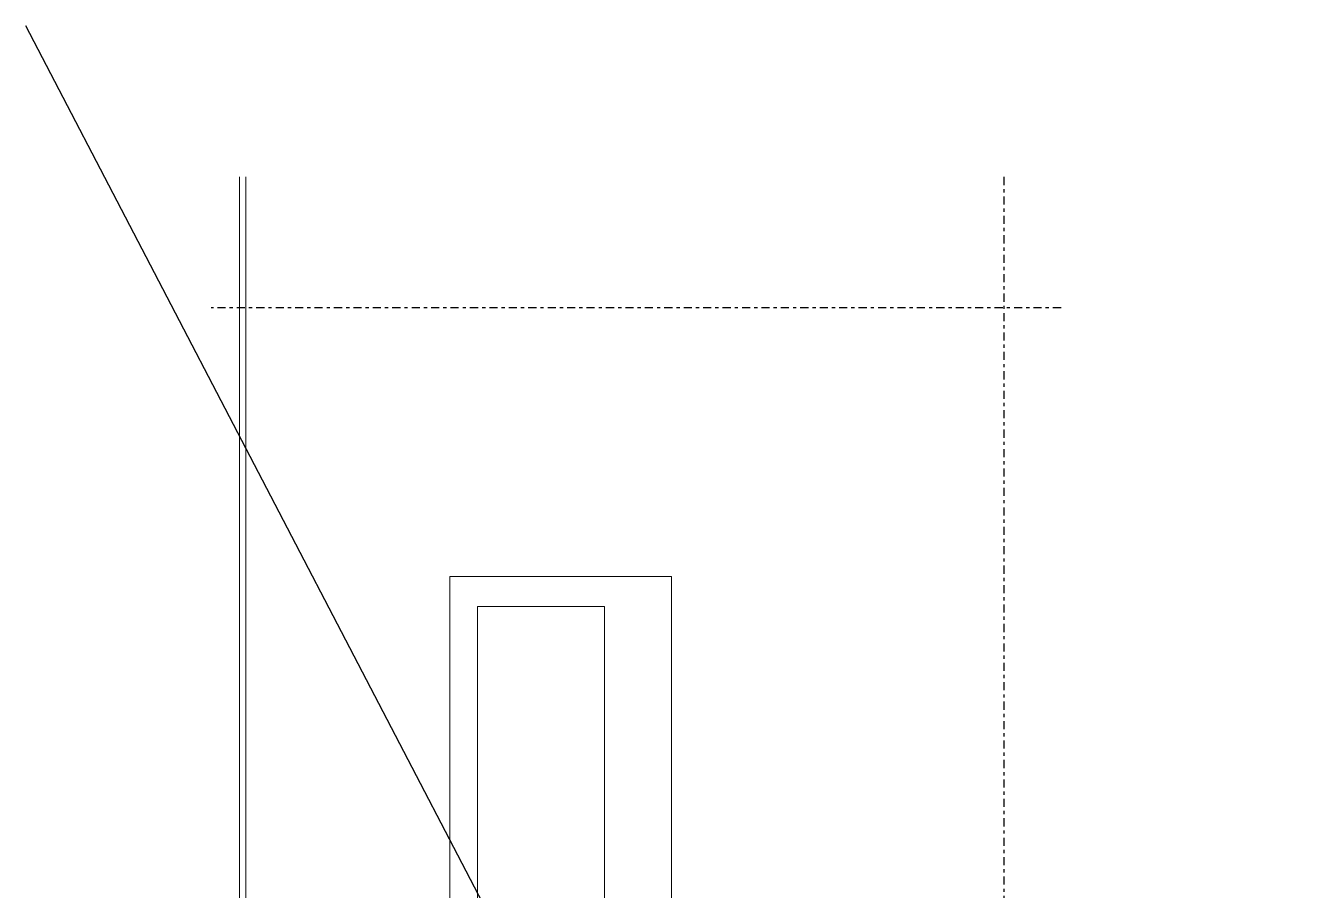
# Model space of a CAD drawing. Header units: millimetres. Extents: x 237 to 802, y 86 to 296.
# Drawn here: x 237.44 to 276.75, y 134.52 to 161.23 of the extents above; entities that cross this region are included whole.
import ezdxf

# ---------------------------------------------------------------- set-up
doc = ezdxf.new("R2010")
doc.units = ezdxf.units.MM
doc.linetypes.add('2040-Superposicion Puentes 20-21-22 con cintas TDC-023-024-025$0$DASHDOT2', pattern=[0.5, 0.25, -0.125, 0, -0.125])
doc.layers.add('06-SOLADOS', color=9, linetype='Continuous', lineweight=25)

msp = doc.modelspace()

# ---------------------------------------------------------------- linework, layer by layer
at = {"color": 9}
msp.add_line((237.4359, 161.2331), (276.747, 85.7953), dxfattribs=at)
at = {"color": 1, "linetype": '2040-Superposicion Puentes 20-21-22 con cintas TDC-023-024-025$0$DASHDOT2'}
for p, q in [((267.6441, 156.5544), (267.6441, 99.9952)), ((269.4122, 152.5189), (243.1724, 152.5189))]:
    msp.add_line(p, q, dxfattribs=at)
at = {"layer": '06-SOLADOS', "lineweight": 5}
for p, q in [((244.0441, 156.5544), (244.0441, 104.9952)), ((244.2441, 156.5544), (244.2441, 104.9952))]:
    msp.add_line(p, q, dxfattribs=at)
at = {"layer": '06-SOLADOS', "lineweight": 9}
for points in [[(250.5441, 144.2189), (250.5441, 132.6523), (257.3877, 132.6523), (257.3877, 144.2189)], [(255.3119, 133.148), (251.391, 133.148), (251.391, 143.2964), (255.3119, 143.2964)]]:
    msp.add_lwpolyline(points, close=True, dxfattribs=at)

doc.saveas('drawing.dxf')
